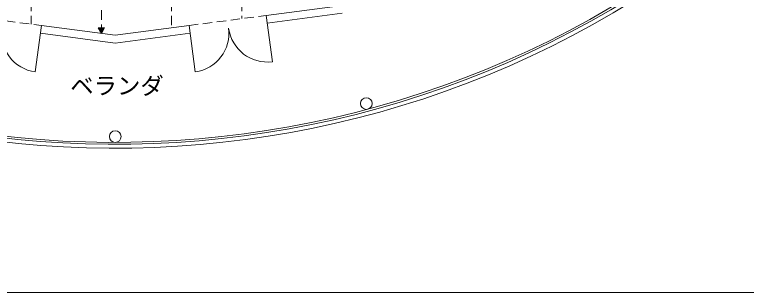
# Model space of a CAD drawing. Units: millimetres, scale not verified. Extents: x -36057 to 20255, y -22762 to 18611.
# Drawn here: x -17558 to 1225, y -20589 to -13458 of the extents above; entities that cross this region are included whole.
import ezdxf
from ezdxf.enums import TextEntityAlignment as Align

# ---------------------------------------------------------------- set-up
doc = ezdxf.new("R2010")
doc.units = ezdxf.units.MM
doc.header["$LTSCALE"] = 200
doc.linetypes.add('DASHED1', pattern=[1.8, 1.2, -0.6])
for name, color, linetype, lineweight in [('1-0_121', 7, 'Continuous', 9), ('1-E', 7, 'Continuous', 9), ('1-F', 7, 'Continuous', 9), ('F-F', 7, 'Continuous', 9)]:
    doc.layers.add(name, color=color, linetype=linetype, lineweight=lineweight)
doc.styles.add('ＭＳ ゴシック', font='')
doc.styles.get('ＭＳ ゴシック').set_extended_font_data('MS Gothic')

msp = doc.modelspace()

# ---------------------------------------------------------------- linework, layer by layer
at = {"layer": '1-0_121'}
for p, q in [((-11099.1, -13477.3), (-9204.8, -13227.9)), ((-10942.4, -14667), (-11099.1, -13477.3)), ((-11073, -13675.6), (-9152.6, -13422.8)), ((-17027.1, -14928.1), (-16870.5, -13738.4)), ((-16870.5, -13738.4), (-14976.2, -13987.7)), ((-14976.2, -13987.7), (-13082, -13738.4)), ((-13082, -13738.4), (-12925.3, -14928.1)), ((-16896.6, -13936.6), (-14976.2, -14189.5)), ((-14976.2, -14189.5), (-13055.9, -13936.6))]:
    msp.add_line(p, q, dxfattribs=at)
for centre in [(-8531.6, -15740.2), (-14976.2, -16588.6)]:
    msp.add_circle(centre, 150, dxfattribs=at)
for centre, radius, start, end in [((-14976.2, 8311.4), 25100, 228.70696, 315.79897), ((-14976.2, 8311.4), 25050, 228.71002, 315.80057), ((-14976.2, 8311.4), 25200, 228.8225, 315.7958), ((-16896.6, -13936.6), 1000, 172.5, 262.5), ((-13055.9, -13936.6), 1000, 277.5, 7.5), ((-11073, -13675.6), 1000, 187.5, 277.5)]:
    msp.add_arc(centre, radius, start, end, dxfattribs=at)
at = {"layer": '1-E'}
for p, q in [((-15411.4, -13799.8), (-15248.1, -13799.8)), ((-15329.8, -13941.2), (-15411.4, -13799.8)), ((-15250.7, -13804.3), (-15408.8, -13804.3)), ((-15253.6, -13809.3), (-15405.9, -13809.3)), ((-15256.5, -13814.3), (-15403.1, -13814.3)), ((-15259.4, -13819.3), (-15400.2, -13819.3)), ((-15262.3, -13824.3), (-15397.3, -13824.3)), ((-15265.2, -13829.3), (-15394.4, -13829.3)), ((-15268.1, -13834.3), (-15391.5, -13834.3)), ((-15271, -13839.3), (-15388.6, -13839.3)), ((-15273.8, -13844.3), (-15385.7, -13844.3)), ((-15276.7, -13849.3), (-15382.8, -13849.3)), ((-15279.6, -13854.3), (-15380, -13854.3)), ((-15282.5, -13859.3), (-15377.1, -13859.3)), ((-15285.4, -13864.3), (-15374.2, -13864.3)), ((-15288.3, -13869.3), (-15371.3, -13869.3)), ((-15291.2, -13874.3), (-15368.4, -13874.3)), ((-15294.1, -13879.3), (-15365.5, -13879.3)), ((-15296.9, -13884.3), (-15362.6, -13884.3)), ((-15299.8, -13889.3), (-15359.8, -13889.3)), ((-15302.7, -13894.3), (-15356.9, -13894.3)), ((-15329.8, -13941.2), (-15248.1, -13799.8)), ((-15305.6, -13899.3), (-15354, -13899.3)), ((-15308.5, -13904.3), (-15351.1, -13904.3)), ((-15311.4, -13909.3), (-15348.2, -13909.3)), ((-15314.3, -13914.3), (-15345.3, -13914.3)), ((-15317.1, -13919.3), (-15342.4, -13919.3)), ((-15320, -13924.3), (-15339.5, -13924.3)), ((-15322.9, -13929.3), (-15336.7, -13929.3)), ((-15325.8, -13934.3), (-15333.8, -13934.3)), ((-15328.7, -13939.3), (-15330.9, -13939.3))]:
    msp.add_line(p, q, dxfattribs=at)
at = {"layer": '1-F', "color": 4, "linetype": 'DASHED1'}
for p, q in [((-17131.9, 192.2), (-17131.9, -13703.9)), ((-13527.6, 192.2), (-13527.6, -13797)), ((-11725.5, 192.2), (-11725.5, -13559.8)), ((-15329.8, -387.4), (-15329.8, -13941.2)), ((-18853.4, -13477.3), (-16870.5, -13738.4)), ((-13082, -13738.4), (-11099.1, -13477.3))]:
    msp.add_line(p, q, dxfattribs=at)
at = {"layer": 'F-F'}
msp.add_line((-36056.7, -20589.1), (19943.3, -20589.1), dxfattribs=at)

# ---------------------------------------------------------------- texts
at = {"layer": '1-0_121', "style": 'ＭＳ ゴシック'}
msp.add_text('ベランダ', height=439.9, dxfattribs=at).set_placement((-16130.7, -15637.3), align=Align.BOTTOM_LEFT)

doc.saveas('drawing.dxf')
